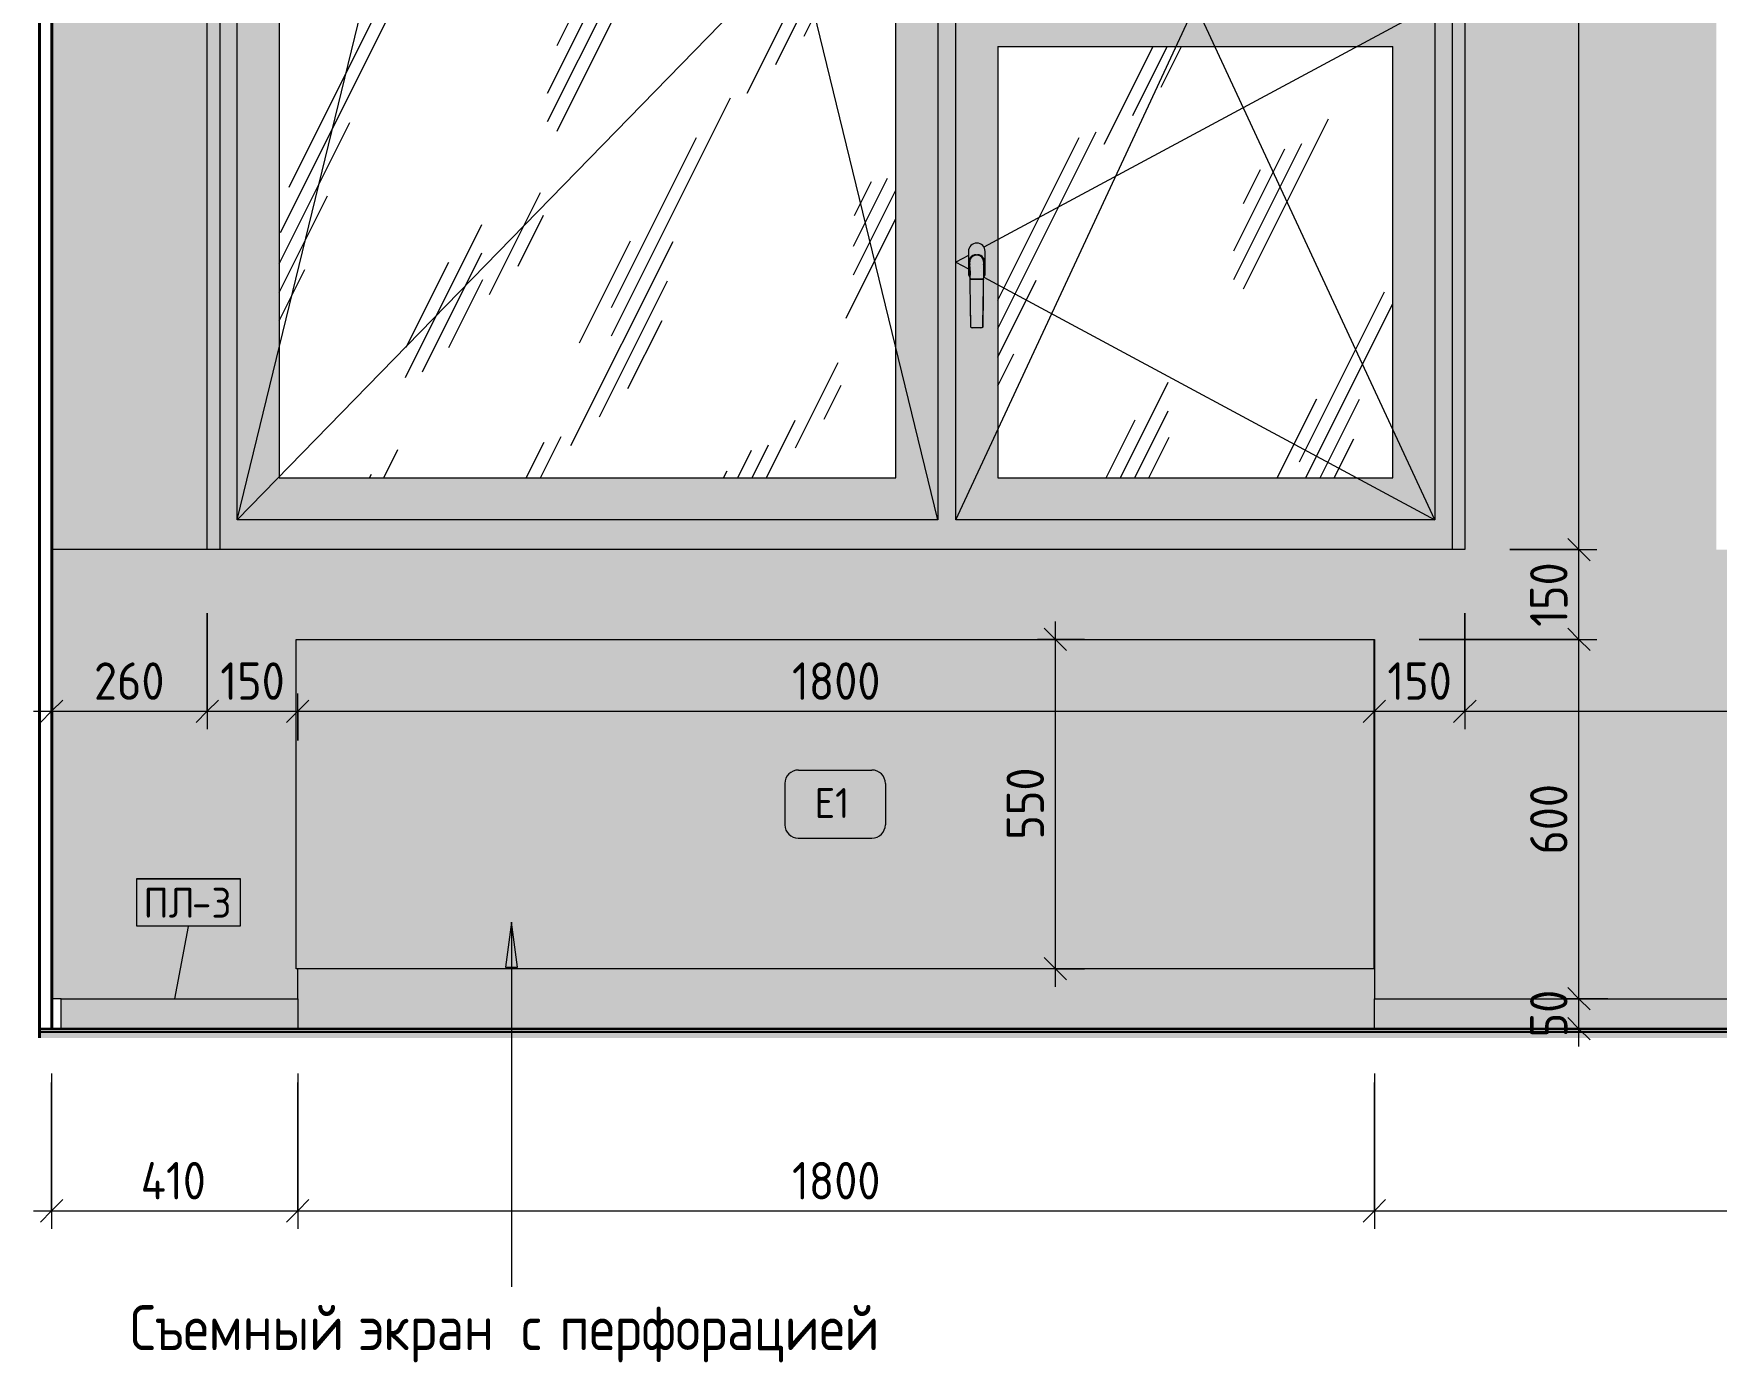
# Model space of a CAD drawing. Header units: millimetres. Extents: x 16345 to 138513, y -2470 to 23828.
# Drawn here: x 126864 to 129674, y 3643 to 5862 of the extents above; entities that cross this region are included whole.
import ezdxf

# ---------------------------------------------------------------- set-up
doc = ezdxf.new("R2010")
doc.units = ezdxf.units.MM
for name, color, linetype, lineweight in [('A-ANNO-DIMS', 7, 'Continuous', 9), ('A-ANNO-DIMS-25', 7, 'Continuous', 9), ('A-GENM', 7, 'Continuous', 9), ('A-GENM-IDEN', 7, 'Continuous', 9), ('A-GLAZ', 7, 'Continuous', 9), ('A-WALL', 7, 'Continuous', 9), ('A-WALL-PATT', 7, 'Continuous', 9), ('G-ANNO-TEXT', 7, 'Continuous', 9), ('I-WALL', 7, 'Continuous', 9), ('Знаки', 7, 'Continuous', 9), ('Марки для знаков', 7, 'Continuous', 9)]:
    doc.layers.add(name, color=color, linetype=linetype, lineweight=lineweight)
for name, color, linetype, lineweight, true_color in [('A-FLOR-1', 7, 'Continuous', 9, 0x787878), ('A-FLOR-FNSH-1', 7, 'Continuous', 30, 0x3c3c3c), ('A-WALL-4', 7, 'Continuous', 40, 0x3c3c3c), ('A-WALL-FNSH-3', 7, 'Continuous', 30, 0x3c3c3c)]:
    doc.layers.add(name, color=color, linetype=linetype, lineweight=lineweight, true_color=true_color)
doc.styles.add('GOST Common_1', font='GOST_Common.ttf', dxfattribs={"height": 50})
doc.styles.add('GOST Common_4', font='GOST_Common.ttf', dxfattribs={"width": 0.9, "height": 75})
doc.styles.add('ISOCPEUR_1', font='isocpeur.ttf', dxfattribs={"width": 0.9, "height": 62.5})
doc.dimstyles.new('ISO-2_5_0_9К_БОЛЬШОЙ_1', dxfattribs={"dimscale": 304.8, "dimtxt": 62.248823, "dimasz": 0.123031, "dimexe": 0.098425, "dimexo": 0.246063, "dimgap": 0, "dimtad": 1, "dimdec": 0, "dimrnd": 10, "dimzin": 0, "dimdsep": 46, "dimtxsty": 'ISOCPEUR_1', "dimblk1": 'OBLIQUE', "dimblk2": 'OBLIQUE', "dimsah": 1, "dimcen": 0.09, "dimdle": 0.098425, "dimazin": 0, "dimtfac": 1, "dimtdec": 4, "dimtix": 1, "dimtmove": 0, "dimatfit": 3, "dimfxl": 1, "dimtvp": 1, "dimtolj": 1, "dimtzin": 0, "dimarcsym": 2})
pattern_1 = [(63.435, (-35473.7, 31.75), (-255.583, 766.747), [317.5, -190.5, 317.5, -190.5, -403.903]), (63.435, (-35473.7, 31.75), (-255.583, 766.747), [-1016, 127, -276.903]), (63.435, (-35489.6, 47.6), (-255.583, 766.747), [254, -317.5, 190.5, -190.5, -467.403]), (63.435, (-35489.6, 47.6), (-255.583, 766.747), [-952.5, 222.25, -245.153]), (63.435, (-35489.6, 95.25), (-255.583, 766.747), [190.5, -381, 127, -190.5, -530.903]), (63.435, (-35489.6, 95.25), (-255.583, 766.747), [-889, 285.75, -245.153]), (63.435, (-35442, 47.6), (-255.583, 766.747), [190.5, -381, 158.75, -6404.65]), (63.435, (-35394.35, 95.25), (-255.583, 766.747), [95.25, -476.25, 63.5, -6499.9]), (63.435, (-35473.7, 174.6), (-255.583, 766.747), [63.5, -476.25, 63.5, -254, -562.653]), (63.435, (-35473.7, 174.6), (-255.583, 766.747), [-857.25, 158.75, -403.9]), (63.435, (-35188, 127), (-255.583, 766.747), [317.5, -476.25, 381, -251.503]), (63.435, (-35188, 79.4), (-255.583, 766.747), [444.5, -317.5, 476.25, -188.003]), (63.435, (-35156.2, 95.25), (-255.583, 766.747), [508, -254, 381, -276.903]), (63.435, (-35108.6, 142.9), (-255.583, 766.747), [317.5, -444.5, 254, -403.903]), (63.435, (-35156.2, 238.1), (-255.583, 766.747), [158.75, -635, 190.5, -435.653]), (63.435, (-35061, 190.5), (-255.583, 766.747), [127, -635, 127, -530.903])]

# ---------------------------------------------------------------- blocks, each defined once
blk = doc.blocks.new('120_Окно_СКБ_2Ст - 120_Окно_СКБ_2Ст 2100х2400 _мал створка справа_-V17-Развертка 2_28-10')
at = {"layer": 'A-GLAZ'}
h = blk.add_hatch(color=256, dxfattribs=at)
h.paths.add_polyline_path([(-37969, 5000), (-35911, 5000), (-35911, 7480), (-37969, 7480), (-37969, 5001.2)])
h.paths.add_polyline_path([(-37839, 5050), (-37940, 5050), (-37940, 7450), (-36770, 7450), (-36770, 5050), (-37810.1, 5050)])
h.paths.add_polyline_path([(-35970, 5050), (-36740, 5050), (-36740, 5910), (-35940, 5910), (-35940, 5050), (-35960, 5050)])
h.paths.add_polyline_path([(-35960, 5940), (-36740, 5940), (-36740, 7450), (-35940, 7450), (-35940, 5940), (-35958.5, 5940)])
h = blk.add_hatch(color=256, dxfattribs=at)
h.paths.add_polyline_path([(-37920, 5050), (-36770, 5050), (-36770, 7450), (-37940, 7450), (-37940, 5050)])
h.paths.add_polyline_path([(-37350.1, 5120), (-37870, 5120), (-37870, 7380), (-36840, 7380), (-36840, 5120), (-36890, 5120)])
h.paths.add_polyline_path([(-36803.8, 6140.5), (-36814, 6140.8), (-36814.9, 6141.3), (-36815, 6141.6), (-36816.3, 6223.9), (-36817.1, 6225), (-36818.5, 6228.4), (-36819, 6232), (-36818.8, 6269.5), (-36818.5, 6271.6), (-36817.1, 6275), (-36814.9, 6277.9), (-36812, 6280.1), (-36808.6, 6281.5), (-36805, 6282), (-36801.4, 6281.5), (-36798, 6280.1), (-36795.1, 6277.9), (-36792.9, 6275), (-36791.5, 6271.6), (-36791, 6268), (-36791, 6232), (-36791.5, 6228.4), (-36792.9, 6225), (-36793.9, 6223.6), (-36794.2, 6200.4), (-36795.1, 6141.3), (-36796.1, 6140.7), (-36798, 6140.5), (-36802.8, 6140.5)])
h = blk.add_hatch(dxfattribs=at)
h.set_pattern_fill('FP_44', color=256, style=0, pattern_type=2)
h.set_pattern_definition(pattern_1)
h.paths.add_polyline_path([(-37870, 5120), (-36840, 5120), (-36840, 7380), (-37870, 7380), (-37870, 5158.6)])
h = blk.add_hatch(color=256, dxfattribs=at)
h.paths.add_polyline_path([(-36720, 5050), (-35940, 5050), (-35940, 5910), (-36740, 5910), (-36740, 5050)])
h.paths.add_polyline_path([(-36134.3, 5120), (-36670, 5120), (-36670, 5840), (-36010, 5840), (-36010, 5120)])
h.paths.add_polyline_path([(-36705, 5370.5), (-36713.6, 5370.7), (-36714.9, 5371.3), (-36715, 5371.6), (-36716.2, 5453.8), (-36717.5, 5456), (-36718.5, 5458.4), (-36719, 5462.9), (-36719, 5498), (-36718.5, 5501.6), (-36717.1, 5505), (-36714.9, 5507.9), (-36712, 5510.1), (-36708.6, 5511.5), (-36705, 5512), (-36701.4, 5511.5), (-36698, 5510.1), (-36695.1, 5507.9), (-36692.9, 5505), (-36691.5, 5501.6), (-36691, 5498), (-36691, 5462), (-36691.5, 5458.4), (-36692.9, 5455), (-36693.9, 5453.6), (-36694.2, 5430.4), (-36695.1, 5371.3), (-36696.1, 5370.7), (-36698, 5370.5), (-36704.6, 5370.5)])
h = blk.add_hatch(dxfattribs=at)
h.set_pattern_fill('FP_44', color=256, style=0, pattern_type=2)
h.set_pattern_definition(pattern_1)
h.paths.add_polyline_path([(-36010, 5120), (-36010, 5840), (-36670, 5840), (-36670, 5120), (-36134.3, 5120)])
h = blk.add_hatch(color=256, dxfattribs=at)
h.paths.add_polyline_path([(-36717.1, 5480.3), (-36716.9, 5481.9), (-36717, 5480.4)])
h.paths.add_polyline_path([(-36716.1, 5453.6), (-36717, 5479.7), (-36717.1, 5483.7), (-36716.9, 5484), (-36716.6, 5484.4), (-36716.4, 5485.8), (-36715.5, 5487.3), (-36713.5, 5489.6), (-36713.4, 5489.2), (-36712.7, 5489.9), (-36712.8, 5490.1), (-36710.8, 5491.4), (-36708, 5492.2), (-36704, 5492.5), (-36700.3, 5491.8), (-36697.4, 5490.3), (-36695.2, 5488.2), (-36693.6, 5485.7), (-36693, 5483.8), (-36693.1, 5483.5), (-36692.7, 5482), (-36692.9, 5479.7), (-36693.5, 5469.3), (-36693.9, 5453.6), (-36692.9, 5455), (-36691.4, 5458.6), (-36691, 5463.4), (-36691, 5498), (-36691.5, 5501.6), (-36692.9, 5505), (-36695.1, 5507.9), (-36698, 5510.1), (-36701.4, 5511.5), (-36705, 5512), (-36708.6, 5511.5), (-36712, 5510.1), (-36714.9, 5507.9), (-36717.5, 5504), (-36718.5, 5501.6), (-36719, 5498), (-36719, 5462), (-36718.5, 5458.4), (-36717.1, 5455), (-36716.2, 5453.8)])
for points in [[(-36716, 5451.2), (-36715.5, 5451.6), (-36713, 5451.9), (-36712, 5451.9), (-36709.8, 5475.9), (-36709, 5482.1), (-36707.4, 5489.4), (-36706.6, 5492.4), (-36709.7, 5491.8), (-36712.1, 5490.7), (-36712.9, 5490), (-36712.7, 5489.8), (-36713.4, 5489.2), (-36713.5, 5489.6), (-36714.8, 5488.3), (-36716.4, 5485.7), (-36716.5, 5485.4), (-36716.6, 5484.3), (-36717.1, 5483.6), (-36717, 5479.7), (-36716.7, 5475.2), (-36716, 5451.2)], [(-36698, 5451.9), (-36700.1, 5475.6), (-36701.3, 5483.8), (-36702.5, 5489.1), (-36704, 5492.5), (-36706.1, 5492.2), (-36707.2, 5489.8), (-36707.9, 5487.7), (-36709, 5482.1), (-36710.5, 5469.3), (-36712, 5451.9), (-36698.7, 5451.9)], [(-36712, 5370.5), (-36712, 5451.9), (-36715.5, 5451.6), (-36716, 5451.1), (-36714.9, 5371.3), (-36714.1, 5370.8), (-36712.8, 5370.5)], [(-36705, 5370.5), (-36698, 5370.5), (-36698, 5451.9), (-36712, 5451.9), (-36712, 5370.5), (-36711.6, 5370.5)], [(-36698, 5370.5), (-36695.9, 5370.8), (-36695.1, 5371.3), (-36695, 5371.6), (-36694.1, 5451.4), (-36695.7, 5451.8), (-36698, 5451.9), (-36698, 5371.6)], [(-36694, 5450.4), (-36694, 5450.5), (-36694, 5450.5)]]:
    blk.add_hatch(color=256, dxfattribs=at).paths.add_polyline_path(points)
h = blk.add_hatch(color=256, dxfattribs=at)
h.paths.add_polyline_path([(-36694, 5451.2), (-36693.1, 5477.5), (-36692.9, 5483), (-36693.1, 5483.5), (-36692.9, 5484), (-36694.7, 5487.6), (-36696.5, 5489.6), (-36699.2, 5491.4), (-36702, 5492.2), (-36704, 5492.5), (-36702.7, 5489.7), (-36702.5, 5489.1), (-36701, 5482.1), (-36699.5, 5469.8), (-36697.7, 5451.9), (-36694.5, 5451.6), (-36694.1, 5451.3)])
h.paths.add_polyline_path([(-36693.6, 5484.7), (-36694, 5485.7), (-36693.7, 5484.9)])
for p, q in [((-37990, 5000), (-37990, 7500)), ((-35890, 7500), (-35890, 5000)), ((-37940, 5050), (-37940, 7450)), ((-37940, 5050), (-37355, 7450)), ((-36770, 5050), (-37355, 7450)), ((-36770, 7450), (-36770, 5050)), ((-37870, 7380), (-37870, 5120)), ((-36840, 5120), (-36840, 7380)), ((-36815.8, 6203), (-37940, 5050)), ((-36740, 5050), (-36740, 5910)), ((-36740, 5050), (-36340, 5910)), ((-35940, 5910), (-36693.1, 5505.2)), ((-35940, 5050), (-36340, 5910)), ((-35940, 5910), (-35940, 5050)), ((-36670, 5840), (-36670, 5120)), ((-36670, 5840), (-36010, 5840)), ((-36010, 5120), (-36010, 5840)), ((-36719, 5491.3), (-36740, 5480)), ((-36740, 5480), (-36719, 5468.7)), ((-36719, 5498), (-36719, 5462)), ((-36719, 5498), (-36719, 5462)), ((-36717.5, 5479), (-36717.5, 5481)), ((-36715, 5371.6), (-36716.5, 5480.8)), ((-36706.1, 5492.5), (-36703.9, 5492.5)), ((-36706, 5492.5), (-36704, 5492.5)), ((-36704, 5491.5), (-36706, 5491.5)), ((-36693.5, 5481), (-36695, 5371.6)), ((-36692.5, 5481), (-36692.5, 5479)), ((-36691, 5462), (-36691, 5498)), ((-36691, 5462), (-36691, 5498)), ((-36714, 5451.8), (-36713, 5451.9)), ((-36713, 5451.9), (-36712, 5451.9)), ((-36698, 5451.9), (-36712, 5451.9)), ((-36712, 5451.9), (-36698, 5451.9)), ((-36698, 5451.9), (-36697, 5451.9)), ((-36697, 5451.9), (-36696, 5451.8)), ((-36693.1, 5454.8), (-35940, 5050)), ((-36716, 5451.2), (-36716, 5450.5)), ((-36716, 5450.5), (-36716, 5451.2)), ((-36716, 5450.5), (-36716, 5450.5)), ((-36694, 5450.5), (-36694, 5451.2)), ((-36694, 5451.2), (-36694, 5450.5)), ((-36698, 5370.5), (-36712, 5370.5)), ((-36698, 5370.5), (-36712, 5370.5)), ((-37870, 5120), (-36840, 5120)), ((-36670, 5120), (-36010, 5120)), ((-36770, 5050), (-37940, 5050)), ((-35940, 5050), (-36740, 5050)), ((-35890, 5000), (-37990, 5000))]:
    blk.add_line(p, q, dxfattribs=at)
at = {"layer": 'A-GLAZ', "flags": 128}
for points in [[(-36717.5, 5481), (-36717.1, 5484), (-36716, 5486.7), (-36714.1, 5489.1), (-36711.7, 5491), (-36709, 5492.1), (-36706, 5492.5)], [(-36704, 5492.5), (-36701, 5492.1), (-36698.3, 5491), (-36695.9, 5489.1), (-36694, 5486.7), (-36692.9, 5484), (-36692.5, 5481)], [(-36716.8, 5475.2), (-36717.1, 5476), (-36717.5, 5479)], [(-36717.1, 5476.2), (-36717, 5475.5), (-36716.6, 5469.4), (-36716.3, 5462.4), (-36716.2, 5458.6)], [(-36712, 5451.9), (-36713, 5451.9), (-36714, 5451.8), (-36714.8, 5451.7), (-36715.5, 5451.6), (-36715.9, 5451.4), (-36716, 5451.2)], [(-36716, 5451.2), (-36715.9, 5451.4), (-36715.5, 5451.6)], [(-36715.5, 5451.6), (-36714.8, 5451.7), (-36714, 5451.8)], [(-36694, 5451.2), (-36694.1, 5451.4), (-36694.5, 5451.6), (-36695.2, 5451.7), (-36696, 5451.8), (-36697, 5451.9), (-36698, 5451.9)], [(-36696, 5451.8), (-36695.2, 5451.7), (-36694.5, 5451.6)], [(-36694.5, 5451.6), (-36694.1, 5451.4), (-36694, 5451.2)], [(-36692.9, 5476.2), (-36693, 5475.5), (-36693.4, 5469.4), (-36693.7, 5462.4), (-36693.8, 5458.6)], [(-36692.5, 5479), (-36692.9, 5476), (-36693.2, 5475.2)], [(-36715, 5371.6), (-36715.5, 5412.7), (-36715.7, 5422.5)], [(-36695, 5371.6), (-36694.5, 5412.7), (-36694.3, 5422.5)], [(-36712, 5370.5), (-36712.8, 5370.5), (-36713.5, 5370.6), (-36714.1, 5370.8), (-36714.6, 5371), (-36714.9, 5371.3), (-36715, 5371.6)], [(-36695, 5371.6), (-36695.1, 5371.3), (-36695.4, 5371), (-36695.9, 5370.8), (-36696.5, 5370.6), (-36697.2, 5370.5), (-36698, 5370.5)]]:
    blk.add_lwpolyline(points, dxfattribs=at)
at = {"layer": 'A-GLAZ'}
for centre, radius, start, end in [((-36705, 5498), 14, 0, 180), ((-36705, 5498), 14, 0, 180), ((-36706, 5481), 11.5, 90.2744, 204.8614), ((-36706, 5481), 10.5, 90.2744, 181.3109), ((-36704, 5481), 10.5, 0.0023, 89.7256), ((-36704, 5481), 11.5, 335.1322, 89.7256), ((-36705, 5462), 14, 180, 217.3919), ((-36705, 5462), 14, 180, 217.174), ((-36705, 5462), 14, 322.6053, 0), ((-36705, 5462), 14, 322.826, 0)]:
    blk.add_arc(centre, radius, start, end, dxfattribs=at)
for centre, start_param, end_param in [((-36712, 5371.6), 3.142903, 4.711079), ((-36698, 5371.6), 4.713699, 6.278048)]:
    blk.add_ellipse(centre, major_axis=(3, 0), ratio=0.374607, start_param=start_param, end_param=end_param, dxfattribs=at)
blk = doc.blocks.new('Плинтус - Плинтус темный _ст_школа_-32862064-Развертка 2_28-10')
at = {"layer": 'A-GENM'}
for p, q in [((-38234, 4250), (-38249, 4250)), ((-38249, 4250), (-38249, 4200)), ((-38234, 4200), (-38234, 4250)), ((-38249, 4200), (-38234, 4200))]:
    blk.add_line(p, q, dxfattribs=at)
blk = doc.blocks.new('Плинтус - Плинтус темный _ст_школа_-33448053-Развертка 2_28-10')
at = {"layer": 'A-GENM'}
blk.add_hatch(color=256, dxfattribs=at).paths.add_polyline_path([(-38234, 4200), (-37839, 4200), (-37839, 4250), (-38234, 4250), (-38234, 4223.8)])
for p, q in [((-38234, 4250), (-37839, 4250)), ((-37839, 4250), (-37839, 4200))]:
    blk.add_line(p, q, dxfattribs=at)
blk = doc.blocks.new('Плинтус - Плинтус темный _ст_школа_-33448092-Развертка 2_28-10')
at = {"layer": 'A-GENM'}
blk.add_hatch(color=256, dxfattribs=at).paths.add_polyline_path([(-35510, 4200), (-34720, 4200), (-34720, 4250), (-36041, 4250), (-36041, 4200), (-35890, 4200)])
for p, q in [((-36041, 4250), (-34720, 4250)), ((-36041, 4200), (-36041, 4250)), ((-34720, 4250), (-34720, 4200))]:
    blk.add_line(p, q, dxfattribs=at)
blk = doc.blocks.new('Съемный металлический экран с перфорацией - E1-V18-Развертка 2_28-10')
at = {"layer": 'Знаки'}
h = blk.add_hatch(dxfattribs=at)
h.set_pattern_fill('FP_47', color=256, style=0, pattern_type=2)
h.set_pattern_definition([(0, (-35532.573, 0), (0, 12.7), [3.403, -18.594]), (60, (-35526.223, 1.701), (-10.998523, 6.35), [3.403, -18.594]), (120, (-35524.522, 8.051), (-10.998523, -6.35), [3.403, -18.594]), (30, (-35529.17, 0), (2e-05, 25.39996), [3.403, -21.997]), (30, (-35535.52, 11), (2e-05, 25.39996), [3.403, -21.997]), (150, (-35532.573, 0), (-21.99702, -12.69996), [3.403, -21.997]), (150, (-35526.223, 11), (-21.99702, -12.69996), [3.403, -21.997]), (90, (-35524.522, 4.65), (-21.997, 12.7), [3.403, -21.997]), (90, (-35537.222, 4.65), (-21.997, 12.7), [3.403, -21.997])])
h.paths.add_polyline_path([(-37841.6, 4300), (-36041.6, 4300), (-36041.6, 4850), (-37841.6, 4850), (-37841.6, 4671.6)])
for p, q in [((-37841.6, 4850), (-36041.6, 4850)), ((-37841.6, 4300), (-37841.6, 4850)), ((-36041.6, 4300), (-36041.6, 4850)), ((-36041.6, 4300), (-37841.6, 4300))]:
    blk.add_line(p, q, dxfattribs=at)
blk = doc.blocks.new('Зашивка приборов отопления25 - Зашивка приборов отопления-33322064-Развертка 2_28-10')
at = {"layer": 'A-WALL'}
blk.add_hatch(color=256, dxfattribs=at).paths.add_polyline_path([(-36430, 4200), (-36041, 4200), (-36041, 4850), (-36041.6, 4850), (-36041.6, 4300), (-37839, 4300), (-37839, 4200), (-36660, 4200)])
blk = doc.blocks.new('DIMBLOCK97-Развертка 2_28-10')
at = {"layer": 'A-ANNO-DIMS-25'}
for p, q in [((126893.9, 4125), (126893.9, 3865.8)), ((126893.9, 3895.8), (126893.9, 4110)), ((127304.9, 4125), (127304.9, 3865.8)), ((127304.9, 3895.8), (127304.9, 4110)), ((126863.9, 3895.8), (127304.9, 3895.8))]:
    blk.add_line(p, q, dxfattribs=at)
at = {"layer": 'A-ANNO-DIMS-25', "lineweight": 20}
for p, q in [((126893.9, 3895.8), (126912.7, 3914.5)), ((127304.9, 3895.8), (127323.7, 3914.5)), ((126893.9, 3895.8), (126875.2, 3877)), ((127304.9, 3895.8), (127286.2, 3877))]:
    blk.add_line(p, q, dxfattribs=at)
at = {"layer": 'A-ANNO-DIMS-25', "color": 0, "insert": (127042.6, 3977.4), "char_height": 62.5, "width": 136.469, "attachment_point": 1, "line_spacing_factor": 1.149209, "style": 'ISOCPEUR_1'}
blk.add_mtext('410', dxfattribs=at)
blk = doc.blocks.new('_Oblique')
at = {"color": 0, "linetype": 'ByBlock', "lineweight": -2}
blk.add_line((-0.5, -0.5), (0.5, 0.5), dxfattribs=at)
blk = doc.blocks.new('DIMBLOCK98-Развертка 2_28-10')
at = {"layer": 'A-ANNO-DIMS-25'}
for p, q in [((127304.9, 4125), (127304.9, 3865.8)), ((127304.9, 3895.8), (127304.9, 4110)), ((129102.9, 4125), (129102.9, 3865.8)), ((129102.9, 3895.8), (129102.9, 4110)), ((127304.9, 3895.8), (129102.9, 3895.8))]:
    blk.add_line(p, q, dxfattribs=at)
at = {"layer": 'A-ANNO-DIMS-25', "lineweight": 20}
for p, q in [((127304.9, 3895.8), (127323.7, 3914.5)), ((129102.9, 3895.8), (129121.7, 3914.5)), ((127304.9, 3895.8), (127286.2, 3877)), ((129102.9, 3895.8), (129084.2, 3877))]:
    blk.add_line(p, q, dxfattribs=at)
at = {"layer": 'A-ANNO-DIMS-25', "color": 0, "insert": (128130.3, 3977.4), "char_height": 62.5, "width": 176.691, "attachment_point": 1, "line_spacing_factor": 1.149209, "style": 'ISOCPEUR_1'}
blk.add_mtext('1800', dxfattribs=at)
blk = doc.blocks.new('DIMBLOCK99-Развертка 2_28-10')
at = {"layer": 'A-ANNO-DIMS-25'}
for p, q in [((129102.9, 4125), (129102.9, 3865.8)), ((129102.9, 3895.8), (129102.9, 4110)), ((130423.9, 4125), (130423.9, 3865.8)), ((130423.9, 3895.8), (130423.9, 4110)), ((129102.9, 3895.8), (130423.9, 3895.8))]:
    blk.add_line(p, q, dxfattribs=at)
at = {"layer": 'A-ANNO-DIMS-25', "lineweight": 20}
for p, q in [((129102.9, 3895.8), (129121.7, 3914.5)), ((130423.9, 3895.8), (130442.7, 3914.5)), ((129102.9, 3895.8), (129084.2, 3877)), ((130423.9, 3895.8), (130405.2, 3877))]:
    blk.add_line(p, q, dxfattribs=at)
at = {"layer": 'A-ANNO-DIMS-25', "color": 0, "insert": (129689.8, 3977.4), "char_height": 62.5, "width": 176.691, "attachment_point": 1, "line_spacing_factor": 1.149209, "style": 'ISOCPEUR_1'}
blk.add_mtext('1320', dxfattribs=at)
blk = doc.blocks.new('Mark Reiling - Mark Reiling-26174330-Развертка 2_28-10')
at = {"layer": 'A-GENM-IDEN'}
for p, q in [((-33472.3, 4450.3), (-33472.3, 4371.5)), ((-33472.3, 4450.3), (-33298.8, 4450.3)), ((-33298.8, 4450.3), (-33472.3, 4450.3)), ((-33472.3, 4450.3), (-33472.3, 4371.5)), ((-33298.8, 4371.5), (-33298.8, 4450.3)), ((-33298.8, 4371.5), (-33298.8, 4450.3)), ((-33472.3, 4371.5), (-33298.8, 4371.5)), ((-33472.3, 4371.5), (-33298.8, 4371.5))]:
    blk.add_line(p, q, dxfattribs=at)
blk = doc.blocks.new('DIMBLOCK104-Развертка 2_28-10')
at = {"layer": 'A-ANNO-DIMS-25'}
for p, q in [((129493, 4250), (129414.5, 4250)), ((129444.5, 4170), (129444.5, 4250)), ((129444.5, 4250), (129493, 4250)), ((129493, 4200), (129414.5, 4200)), ((129444.5, 4200), (129493, 4200))]:
    blk.add_line(p, q, dxfattribs=at)
at = {"layer": 'A-ANNO-DIMS-25', "lineweight": 20}
for p, q in [((129444.5, 4250), (129425.8, 4268.7)), ((129444.5, 4250), (129463.3, 4231.2)), ((129444.5, 4200), (129425.8, 4218.7)), ((129444.5, 4200), (129463.3, 4181.2))]:
    blk.add_line(p, q, dxfattribs=at)
at = {"layer": 'A-ANNO-DIMS-25', "color": 0, "insert": (129362.9, 4185.5), "char_height": 62.5, "width": 94.81, "attachment_point": 1, "rotation": 90, "line_spacing_factor": 1.149209, "style": 'ISOCPEUR_1'}
blk.add_mtext('50', dxfattribs=at)
blk = doc.blocks.new('DIMBLOCK105-Развертка 2_28-10')
at = {"layer": 'A-ANNO-DIMS-25', "lineweight": 20}
for p, q in [((129444.5, 4850), (129425.8, 4868.8)), ((129444.5, 4850), (129463.3, 4831.3)), ((129444.5, 4250), (129425.8, 4268.7)), ((129444.5, 4250), (129463.3, 4231.2))]:
    blk.add_line(p, q, dxfattribs=at)
at = {"layer": 'A-ANNO-DIMS-25'}
for p, q in [((129177.9, 4850), (129474.5, 4850)), ((129444.5, 4850), (129177.9, 4850)), ((129444.5, 4250), (129444.5, 4850)), ((129493, 4250), (129414.5, 4250)), ((129444.5, 4250), (129493, 4250))]:
    blk.add_line(p, q, dxfattribs=at)
at = {"layer": 'A-ANNO-DIMS-25', "color": 0, "insert": (129362.9, 4490.7), "char_height": 62.5, "width": 142.215, "attachment_point": 1, "rotation": 90, "line_spacing_factor": 1.149209, "style": 'ISOCPEUR_1'}
blk.add_mtext('600', dxfattribs=at)
blk = doc.blocks.new('DIMBLOCK106-Развертка 2_28-10')
at = {"layer": 'A-ANNO-DIMS-25', "lineweight": 20}
for p, q in [((129444.5, 5000), (129425.8, 5018.7)), ((129444.5, 5000), (129463.3, 4981.2)), ((129444.5, 4850), (129425.8, 4868.8)), ((129444.5, 4850), (129463.3, 4831.3))]:
    blk.add_line(p, q, dxfattribs=at)
at = {"layer": 'A-ANNO-DIMS-25'}
for p, q in [((129328.9, 5000), (129474.5, 5000)), ((129444.5, 5000), (129328.9, 5000)), ((129444.5, 4850), (129444.5, 5000)), ((129177.9, 4850), (129474.5, 4850)), ((129444.5, 4850), (129177.9, 4850))]:
    blk.add_line(p, q, dxfattribs=at)
at = {"layer": 'A-ANNO-DIMS-25', "color": 0, "insert": (129362.9, 4871.1), "char_height": 62.5, "width": 129.286, "attachment_point": 1, "rotation": 90, "line_spacing_factor": 1.149209, "style": 'ISOCPEUR_1'}
blk.add_mtext('150', dxfattribs=at)
blk = doc.blocks.new('DIMBLOCK107-Развертка 2_28-10')
at = {"layer": 'A-ANNO-DIMS-25', "lineweight": 20}
for p, q in [((129444.5, 7500), (129425.8, 7518.7)), ((129444.5, 7500), (129463.3, 7481.2)), ((129444.5, 5000), (129425.8, 5018.7)), ((129444.5, 5000), (129463.3, 4981.2))]:
    blk.add_line(p, q, dxfattribs=at)
at = {"layer": 'A-ANNO-DIMS-25'}
for p, q in [((129328.9, 7500), (129474.5, 7500)), ((129444.5, 7500), (129328.9, 7500)), ((129444.5, 5000), (129444.5, 7500)), ((129328.9, 5000), (129474.5, 5000)), ((129444.5, 5000), (129328.9, 5000))]:
    blk.add_line(p, q, dxfattribs=at)
at = {"layer": 'A-ANNO-DIMS-25', "color": 0, "insert": (129362.9, 6171), "char_height": 62.5, "width": 189.619, "attachment_point": 1, "rotation": 90, "line_spacing_factor": 1.149209, "style": 'ISOCPEUR_1'}
blk.add_mtext('2500', dxfattribs=at)
blk = doc.blocks.new('DIMBLOCK109-Развертка 2_28-10')
at = {"layer": 'A-ANNO-DIMS-25'}
for p, q in [((127153.9, 4894.1), (127153.9, 4700)), ((127153.9, 4730), (127153.9, 4894.1)), ((126893.9, 4681.5), (126893.9, 4760)), ((126863.9, 4730), (127153.9, 4730)), ((126893.9, 4730), (126893.9, 4681.5))]:
    blk.add_line(p, q, dxfattribs=at)
at = {"layer": 'A-ANNO-DIMS-25', "lineweight": 20}
for p, q in [((126893.9, 4730), (126875.2, 4711.3)), ((126893.9, 4730), (126912.7, 4748.8)), ((127153.9, 4730), (127135.2, 4711.3)), ((127153.9, 4730), (127172.7, 4748.8))]:
    blk.add_line(p, q, dxfattribs=at)
at = {"layer": 'A-ANNO-DIMS-25', "color": 0, "insert": (126964.7, 4811.7), "char_height": 62.5, "width": 142.215, "attachment_point": 1, "line_spacing_factor": 1.149209, "style": 'ISOCPEUR_1'}
blk.add_mtext('260', dxfattribs=at)
blk = doc.blocks.new('DIMBLOCK110-Развертка 2_28-10')
at = {"layer": 'A-ANNO-DIMS-25'}
for p, q in [((127153.9, 4894.1), (127153.9, 4700)), ((127153.9, 4730), (127153.9, 4894.1)), ((127304.9, 4681.5), (127304.9, 4760)), ((127153.9, 4730), (127304.9, 4730)), ((127304.9, 4730), (127304.9, 4681.5))]:
    blk.add_line(p, q, dxfattribs=at)
at = {"layer": 'A-ANNO-DIMS-25', "lineweight": 20}
for p, q in [((127153.9, 4730), (127135.2, 4711.3)), ((127153.9, 4730), (127172.7, 4748.8)), ((127304.9, 4730), (127286.2, 4711.3)), ((127304.9, 4730), (127323.7, 4748.8))]:
    blk.add_line(p, q, dxfattribs=at)
at = {"layer": 'A-ANNO-DIMS-25', "color": 0, "insert": (127175.6, 4811.7), "char_height": 62.5, "width": 129.286, "attachment_point": 1, "line_spacing_factor": 1.149209, "style": 'ISOCPEUR_1'}
blk.add_mtext('150', dxfattribs=at)
blk = doc.blocks.new('DIMBLOCK111-Развертка 2_28-10')
at = {"layer": 'A-ANNO-DIMS-25'}
for p, q in [((127304.9, 4681.5), (127304.9, 4760)), ((129102.9, 4681.5), (129102.9, 4760)), ((127304.9, 4730), (129102.9, 4730)), ((127304.9, 4730), (127304.9, 4681.5)), ((129102.9, 4730), (129102.9, 4681.5))]:
    blk.add_line(p, q, dxfattribs=at)
at = {"layer": 'A-ANNO-DIMS-25', "lineweight": 20}
for p, q in [((127304.9, 4730), (127286.2, 4711.3)), ((127304.9, 4730), (127323.7, 4748.8)), ((129102.9, 4730), (129084.2, 4711.3)), ((129102.9, 4730), (129121.7, 4748.8))]:
    blk.add_line(p, q, dxfattribs=at)
at = {"layer": 'A-ANNO-DIMS-25', "color": 0, "insert": (128130.3, 4811.7), "char_height": 62.5, "width": 176.691, "attachment_point": 1, "line_spacing_factor": 1.149209, "style": 'ISOCPEUR_1'}
blk.add_mtext('1800', dxfattribs=at)
blk = doc.blocks.new('DIMBLOCK112-Развертка 2_28-10')
at = {"layer": 'A-ANNO-DIMS-25'}
for p, q in [((129253.9, 4894.1), (129253.9, 4700)), ((129253.9, 4730), (129253.9, 4894.1)), ((129102.9, 4681.5), (129102.9, 4760)), ((129102.9, 4730), (129253.9, 4730)), ((129102.9, 4730), (129102.9, 4681.5))]:
    blk.add_line(p, q, dxfattribs=at)
at = {"layer": 'A-ANNO-DIMS-25', "lineweight": 20}
for p, q in [((129102.9, 4730), (129084.2, 4711.3)), ((129102.9, 4730), (129121.7, 4748.8)), ((129253.9, 4730), (129235.2, 4711.3)), ((129253.9, 4730), (129272.7, 4748.8))]:
    blk.add_line(p, q, dxfattribs=at)
at = {"layer": 'A-ANNO-DIMS-25', "color": 0, "insert": (129124.6, 4811.7), "char_height": 62.5, "width": 129.286, "attachment_point": 1, "line_spacing_factor": 1.149209, "style": 'ISOCPEUR_1'}
blk.add_mtext('150', dxfattribs=at)
blk = doc.blocks.new('DIMBLOCK113-Развертка 2_28-10')
at = {"layer": 'A-ANNO-DIMS-25'}
for p, q in [((129253.9, 4894.1), (129253.9, 4700)), ((129253.9, 4730), (129253.9, 4894.1)), ((130373.9, 4899.4), (130373.9, 4700)), ((130373.9, 4730), (130373.9, 4899.4)), ((129253.9, 4730), (130373.9, 4730))]:
    blk.add_line(p, q, dxfattribs=at)
at = {"layer": 'A-ANNO-DIMS-25', "lineweight": 20}
for p, q in [((129253.9, 4730), (129235.2, 4711.3)), ((129253.9, 4730), (129272.7, 4748.8)), ((130373.9, 4730), (130355.2, 4711.3)), ((130373.9, 4730), (130392.7, 4748.8))]:
    blk.add_line(p, q, dxfattribs=at)
at = {"layer": 'A-ANNO-DIMS-25', "color": 0, "insert": (129745.7, 4811.7), "char_height": 62.5, "width": 163.762, "attachment_point": 1, "line_spacing_factor": 1.149209, "style": 'ISOCPEUR_1'}
blk.add_mtext('1120', dxfattribs=at)
blk = doc.blocks.new('DIMBLOCK121-Развертка 2_28-10')
at = {"layer": 'A-ANNO-DIMS-25', "lineweight": 20}
for p, q in [((128570.3, 4850), (128551.5, 4868.8)), ((128570.3, 4850), (128589, 4831.3)), ((128570.3, 4300), (128551.5, 4318.8)), ((128570.3, 4300), (128589, 4281.3))]:
    blk.add_line(p, q, dxfattribs=at)
at = {"layer": 'A-ANNO-DIMS-25'}
for p, q in [((128570.3, 4270), (128570.3, 4880)), ((128618.8, 4850), (128540.3, 4850)), ((128570.3, 4850), (128618.8, 4850)), ((128618.8, 4300), (128540.3, 4300)), ((128570.3, 4300), (128618.8, 4300))]:
    blk.add_line(p, q, dxfattribs=at)
at = {"layer": 'A-ANNO-DIMS-25', "color": 0, "insert": (128488.6, 4515.7), "char_height": 62.5, "width": 142.215, "attachment_point": 1, "rotation": 90, "line_spacing_factor": 1.149209, "style": 'ISOCPEUR_1'}
blk.add_mtext('550', dxfattribs=at)
blk = doc.blocks.new('Марка_Знаки - В прямоуг_Наименование краткое-30718135-Развертка 2_28-10')
at = {"layer": 'Марки для знаков'}
for p, q in [((-37025.4, 4609.4), (-37025.4, 4540.4)), ((-37002.9, 4631.9), (-36880.2, 4631.9)), ((-36857.7, 4609.4), (-36857.7, 4540.6)), ((-37003.1, 4518.1), (-36880.2, 4518.1))]:
    blk.add_line(p, q, dxfattribs=at)
for centre, radius, start, end in [((-37002.9, 4609.4), 22.5, 90, 180), ((-36880.2, 4609.4), 22.5, 0, 90), ((-37003.1, 4540.4), 22.3, 180, 270), ((-36880.2, 4540.6), 22.5, 270, 0)]:
    blk.add_arc(centre, radius, start, end, dxfattribs=at)

msp = doc.modelspace()

# ---------------------------------------------------------------- hatches: boundary and pattern name
at = {"layer": 'A-FLOR-1'}
msp.add_hatch(color=256, dxfattribs=at).paths.add_polyline_path([(130784.1, 4184.6), (134234.3, 4184.6), (134234.3, 4195), (126873.8, 4195), (126873.8, 4184.6), (130554, 4184.6)])
at = {"layer": 'A-WALL-PATT'}
for points in [[(127153.9, 5000), (127173.9, 5000), (127173.9, 7600), (126894.9, 7600), (126894.9, 5000), (126959.8, 5000)], [(130094, 4250), (130423.9, 4250), (130423.9, 4850), (131223.9, 4850), (131223.9, 4250), (131512.9, 4250), (131512.9, 5000), (129673.9, 5000), (129673.9, 7600), (129232.9, 7600), (129232.9, 5000), (126894.9, 5000), (126894.9, 4250), (127304.9, 4250), (127304.9, 4300), (127302.4, 4300), (127302.4, 4850), (129102.9, 4850), (129102.9, 4250), (129673.9, 4250)], [(127174.9, 5000), (127174.9, 7600), (127173.9, 7600), (127173.9, 5000)]]:
    msp.add_hatch(color=256, dxfattribs=at).paths.add_polyline_path(points)
at = {"layer": 'G-ANNO-TEXT'}
msp.add_hatch(color=256, dxfattribs=at).paths.add_polyline_path([(127661.8, 4377.9), (127652, 4302.9), (127671.7, 4302.9)])

# ---------------------------------------------------------------- linework, layer by layer
at = {"layer": 'A-FLOR-FNSH-1'}
for p, q in [((134234.3, 4195), (126873.8, 4195)), ((134212.9, 4200), (126873.9, 4200))]:
    msp.add_line(p, q, dxfattribs=at)
at = {"layer": 'A-GENM-IDEN'}
msp.add_line((127099.9, 4250), (127122.4, 4370.5), dxfattribs=at)
at = {"layer": 'A-WALL-4'}
msp.add_line((126873.9, 4184.6), (126873.9, 8080.5), dxfattribs=at)
at = {"layer": 'A-WALL-FNSH-3'}
for p, q in [((126893.9, 7650), (126893.9, 4200)), ((126894.9, 4200), (126894.9, 7600))]:
    msp.add_line(p, q, dxfattribs=at)
at = {"layer": 'G-ANNO-TEXT'}
for p, q in [((127661.8, 4377.9), (127652, 4302.9)), ((127671.7, 4302.9), (127661.8, 4377.9)), ((127661.8, 4377.9), (127661.8, 3769)), ((127652, 4302.9), (127671.7, 4302.9))]:
    msp.add_line(p, q, dxfattribs=at)
at = {"layer": 'I-WALL'}
for p, q in [((127174.9, 7600), (127174.9, 5000)), ((129232.9, 7600), (129232.9, 5000)), ((129232.9, 5000), (126894.9, 5000)), ((129102.4, 4850), (129102.9, 4850)), ((129102.9, 4850), (129102.9, 4250)), ((127304.9, 4250), (127304.9, 4300))]:
    msp.add_line(p, q, dxfattribs=at)

# ---------------------------------------------------------------- block references
at = {"layer": 'A-GENM'}
for name in ['Плинтус - Плинтус темный _ст_школа_-32862064-Развертка 2_28-10', 'Плинтус - Плинтус темный _ст_школа_-33448053-Развертка 2_28-10', 'Плинтус - Плинтус темный _ст_школа_-33448092-Развертка 2_28-10']:
    msp.add_blockref(name, (165143.9, 0), dxfattribs=at)
at = {"layer": 'A-GENM-IDEN'}
msp.add_blockref('Mark Reiling - Mark Reiling-26174330-Развертка 2_28-10', (160508, 0), dxfattribs=at)
at = {"layer": 'A-GLAZ'}
msp.add_blockref('120_Окно_СКБ_2Ст - 120_Окно_СКБ_2Ст 2100х2400 _мал створка справа_-V17-Развертка 2_28-10', (165143.9, 0), dxfattribs=at)
at = {"layer": 'A-WALL'}
msp.add_blockref('Зашивка приборов отопления25 - Зашивка приборов отопления-33322064-Развертка 2_28-10', (165143.9, 0), dxfattribs=at)
at = {"layer": 'Знаки'}
msp.add_blockref('Съемный металлический экран с перфорацией - E1-V18-Развертка 2_28-10', (165143.9, 0), dxfattribs=at)
at = {"layer": 'Марки для знаков'}
msp.add_blockref('Марка_Знаки - В прямоуг_Наименование краткое-30718135-Развертка 2_28-10', (165143.9, 0), dxfattribs=at)

# ---------------------------------------------------------------- texts
at = {"layer": 'A-GENM-IDEN', "char_height": 50, "attachment_point": 1, "style": 'GOST Common_1'}
for s, insert, width in [('ПЛ', (127047.3, 4435.3), 98.207), ('-3', (127128.3, 4435.3), 86.181)]:
    msp.add_mtext(s, dxfattribs=dict(at, insert=insert, width=width))
at = {"layer": 'G-ANNO-TEXT', "char_height": 75, "attachment_point": 1, "style": 'GOST Common_4'}
for s, insert, width in [('Съемный', (127024.9, 3738.2), 434.715), ('\\fGOST Common|b0|i0|c204|p34|;\\W.9; ', (127383.5, 3738.2), 28.861), ('\\fGOST Common|b0|i0|c204|p34|;\\W.9; ', (127654.4, 3738.2), 28.861), ('\\fGOST Common|b0|i0|c204|p34|;\\W.9; ', (127718.4, 3738.2), 28.861), ('перфорацией', (127742.2, 3738.2), 672.816), ('экран', (127407.4, 3738.2), 299.43), ('\\fGOST Common|b0|i0|c204|p34|;\\W.9;с', (127678.2, 3738.2), 48.703)]:
    msp.add_mtext(s, dxfattribs=dict(at, insert=insert, width=width))
at = {"layer": 'Марки для знаков', "insert": (128168.1, 4601.8), "char_height": 50, "width": 74.156, "attachment_point": 1, "style": 'GOST Common_1'}
msp.add_mtext('E1', dxfattribs=at)

# ---------------------------------------------------------------- dimensions: what is measured, and where the dimension line sits
at = {"layer": 'A-ANNO-DIMS'}
for base, p1, p2, override, picture, middle in [((129444.5, 7500), (129253.9, 5000), (129253.9, 7500), {"dimpost": '<>', "dimfxl": 2500}, 'DIMBLOCK107-Развертка 2_28-10', (129413.3, 6250)), ((129444.5, 5000), (129102.9, 4850), (129253.9, 5000), {"dimpost": '<>', "dimfxl": 212.840316}, 'DIMBLOCK106-Развертка 2_28-10', (129413.3, 4925)), ((128570.3, 4850), (128543.8, 4300), (128543.8, 4850), {"dimpost": '<>', "dimfxl": 550}, 'DIMBLOCK121-Развертка 2_28-10', (128539, 4575)), ((129444.5, 4850), (129418, 4250), (129102.9, 4850), {"dimpost": '<>', "dimfxl": 677.703882}, 'DIMBLOCK105-Развертка 2_28-10', (129413.3, 4550)), ((129444.5, 4250), (129418, 4200), (129418, 4250), {"dimpost": '<>', "dimfxl": 50}, 'DIMBLOCK104-Развертка 2_28-10', (129413.3, 4225))]:
    dim = msp.add_linear_dim(base=base, p1=p1, p2=p2, angle=90, dimstyle='ISO-2_5_0_9К_БОЛЬШОЙ_1', override=override, dxfattribs=at)
    dim.commit()
    dim.dimension.update_dxf_attribs({"geometry": picture, "text_midpoint": middle})
for base, p1, p2, override, picture, middle in [((130373.9, 4730), (129253.9, 4969.1), (130373.9, 4974.4), {"dimpost": '<>', "dimfxl": 1120.012924}, 'DIMBLOCK113-Развертка 2_28-10', (129813.9, 4761.3)), ((127153.9, 4730), (126893.9, 4756.5), (127153.9, 4969.1), {"dimpost": '<>', "dimfxl": 335.823981}, 'DIMBLOCK109-Развертка 2_28-10', (127023.9, 4761.3)), ((127304.9, 4730), (127153.9, 4969.1), (127304.9, 4756.5), {"dimpost": '<>', "dimfxl": 260.727341}, 'DIMBLOCK110-Развертка 2_28-10', (127229.4, 4761.3)), ((129253.9, 4730), (129102.9, 4756.5), (129253.9, 4969.1), {"dimpost": '<>', "dimfxl": 260.727341}, 'DIMBLOCK112-Развертка 2_28-10', (129178.4, 4761.3)), ((129102.9, 4730), (127304.9, 4756.5), (129102.9, 4756.5), {"dimpost": '<>', "dimfxl": 1798}, 'DIMBLOCK111-Развертка 2_28-10', (128203.9, 4761.3)), ((127304.9, 3895.8), (126893.9, 4200), (127304.9, 4200), {"dimpost": '<>', "dimfxl": 411}, 'DIMBLOCK97-Развертка 2_28-10', (127099.4, 3927)), ((129102.9, 3895.8), (127304.9, 4200), (129102.9, 4200), {"dimpost": '<>', "dimfxl": 1798}, 'DIMBLOCK98-Развертка 2_28-10', (128203.9, 3927)), ((130423.9, 3895.8), (129102.9, 4200), (130423.9, 4200), {"dimpost": '<>', "dimfxl": 1321.000113}, 'DIMBLOCK99-Развертка 2_28-10', (129763.4, 3927))]:
    dim = msp.add_linear_dim(base=base, p1=p1, p2=p2, dimstyle='ISO-2_5_0_9К_БОЛЬШОЙ_1', override=override, dxfattribs=at)
    dim.commit()
    dim.dimension.update_dxf_attribs({"geometry": picture, "text_midpoint": middle})

doc.saveas('drawing.dxf')
